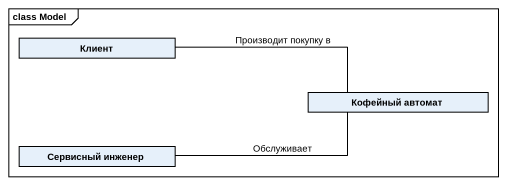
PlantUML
@startuml
mainframe class Model
hide circle
hide empty members
class Клиент
class "Кофейный автомат" as Кофейный_автомат
class "Сервисный инженер" as Сервисный_инженер
Клиент -right- Кофейный_автомат : Производит покупку в
Сервисный_инженер -right- Кофейный_автомат : Обслуживает
@enduml
